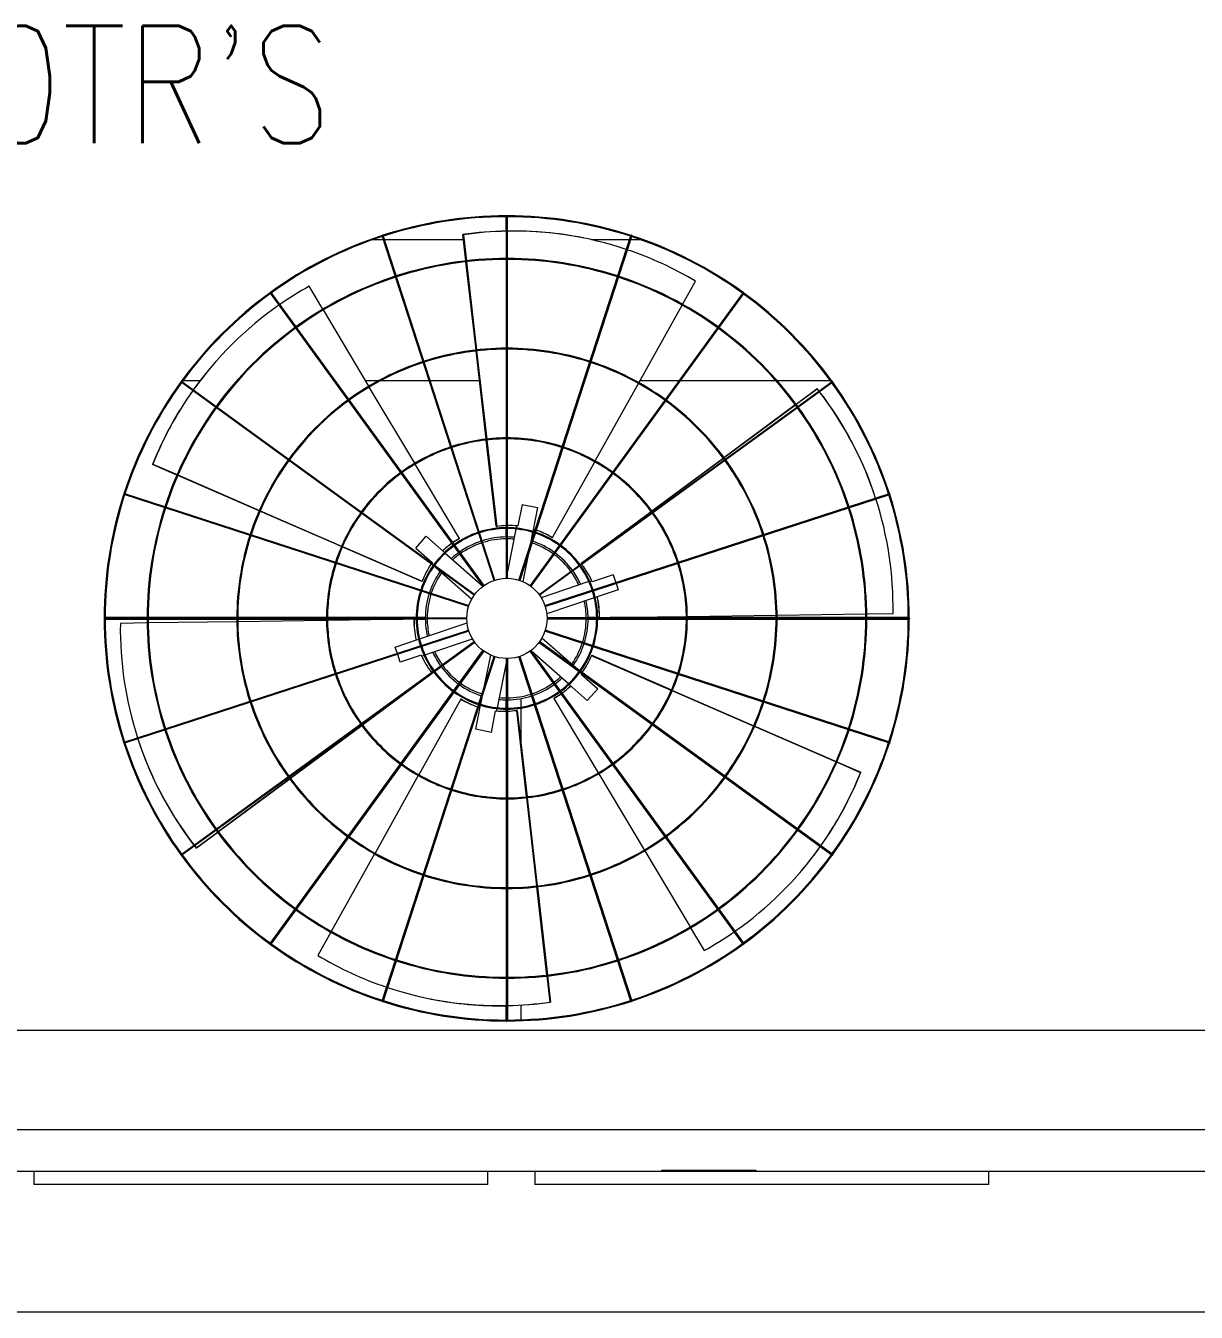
# Model space of a CAD drawing. Header units: millimetres. Extents: x -312439 to 477422, y -331570 to 212570.
# Drawn here: x 344669 to 345914, y 201749 to 203117 of the extents above; entities that cross this region are included whole.
import ezdxf

# ---------------------------------------------------------------- set-up
doc = ezdxf.new("R2010")
doc.units = ezdxf.units.MM
doc.layers.add('ARCONDTEXTO', color=4, linetype='Continuous')
doc.layers.add("MS-110TR'S", color=3, linetype='Continuous', lineweight=5)
doc.styles.add('ROMANS', font='romans.shx', dxfattribs={"height": 187.5})

msp = doc.modelspace()

# ---------------------------------------------------------------- linework, layer by layer
at = {"color": 7, "linetype": 'Continuous', "lineweight": 0}
msp.add_line((346525.375, 201748.812, 0), (342206.047, 201748.812, 0), dxfattribs=at)
at = {"layer": "MS-110TR'S", "color": 3, "linetype": 'Continuous', "lineweight": 0}
for p, q in [((345180.177, 202529.388, 0), (345180.177, 202914.64, 0)), ((345181.177, 202529.388, 0), (345181.177, 202914.64, 0)), ((345179.427, 202913.889, 0), (345179.427, 202898.612, 0)), ((345181.427, 202898.65, 0), (345181.427, 202913.889, 0)), ((345049.304, 202889.437, 0), (345037.975, 202889.437, 0)), ((345167.02, 202527.146, 0), (345047.97, 202893.542, 0)), ((345167.971, 202527.455, 0), (345048.921, 202893.851, 0)), ((345134.363, 202889.437, 0), (345050.355, 202889.437, 0)), ((345133.747, 202894.827, 0), (345134.341, 202894.708, 0)), ((345136.939, 202866.923, 0), (345133.747, 202894.827, 0)), ((345134.341, 202894.708, 0), (345137.512, 202866.988, 0)), ((345193.382, 202527.455, 0), (345312.432, 202893.851, 0)), ((345313.383, 202893.542, 0), (345194.333, 202527.146, 0)), ((345262.078, 202891.277, 0), (345261.484, 202891.396, 0)), ((345310.998, 202889.437, 0), (345270.733, 202889.437, 0)), ((345322.878, 202889.437, 0), (345312.049, 202889.437, 0)), ((345147.78, 202772.144, 0), (345137.052, 202865.929, 0)), ((345137.626, 202865.995, 0), (345148.353, 202772.21, 0)), ((344928.754, 202832.623, 0), (345155.199, 202520.947, 0)), ((344929.563, 202833.211, 0), (345156.009, 202521.535, 0)), ((344984.91, 202815.569, 0), (344970.374, 202839.933, 0)), ((345431.79, 202833.211, 0), (345205.344, 202521.535, 0)), ((345367.571, 202820.691, 0), (345381.281, 202845.244, 0)), ((345432.599, 202832.623, 0), (345413.545, 202806.397, 0)), ((345321.061, 202737.4, 0), (345367.083, 202819.818, 0)), ((345033.787, 202733.644, 0), (344985.422, 202814.71, 0)), ((345413.545, 202806.397, 0), (345206.154, 202520.947, 0)), ((345158.621, 202677.365, 0), (345147.894, 202771.151, 0)), ((345148.467, 202771.216, 0), (345159.194, 202677.431, 0)), ((344870.906, 202759.717, 0), (344870.506, 202759.262, 0)), ((345145.873, 202511.4, 0), (344834.198, 202737.845, 0)), ((344834.786, 202738.654, 0), (345146.461, 202512.209, 0)), ((344854.241, 202739.437, 0), (344836.037, 202739.437, 0)), ((345043.993, 202739.437, 0), (345030.331, 202739.437, 0)), ((345098.042, 202739.437, 0), (345046.108, 202739.437, 0)), ((345151.521, 202739.437, 0), (345099.093, 202739.437, 0)), ((345214.892, 202512.209, 0), (345526.567, 202738.654, 0)), ((345527.155, 202737.845, 0), (345215.48, 202511.4, 0)), ((345274.551, 202654.109, 0), (345320.573, 202736.527, 0)), ((345363.659, 202739.437, 0), (345322.199, 202739.437, 0)), ((345466.743, 202739.437, 0), (345364.896, 202739.437, 0)), ((345524.816, 202739.437, 0), (345468.075, 202739.437, 0)), ((345082.664, 202651.72, 0), (345034.299, 202732.786, 0)), ((345488.122, 202714.625, 0), (345510.507, 202731.205, 0)), ((345510.701, 202730.631, 0), (345488.465, 202714.162, 0)), ((345510.507, 202731.205, 0), (345510.701, 202730.631, 0)), ((345411.462, 202657.847, 0), (345487.318, 202714.03, 0)), ((345487.661, 202713.567, 0), (345411.805, 202657.384, 0)), ((345169.225, 202584.66, 0), (345158.735, 202676.372, 0)), ((345159.308, 202676.437, 0), (345169.819, 202584.541, 0)), ((345334.802, 202601.069, 0), (345410.658, 202657.252, 0)), ((345411.001, 202656.788, 0), (345335.145, 202600.606, 0)), ((344803.666, 202650.354, 0), (344804.066, 202650.809, 0)), ((344829.612, 202639.086, 0), (344803.666, 202650.354, 0)), ((344804.066, 202650.809, 0), (344829.842, 202639.615, 0)), ((345130.326, 202571.833, 0), (345083.176, 202650.861, 0)), ((345229.076, 202572.671, 0), (345274.064, 202653.236, 0)), ((344917.113, 202601.085, 0), (344830.529, 202638.688, 0)), ((344830.759, 202639.217, 0), (344917.343, 202601.614, 0)), ((345139.954, 202499.438, 0), (344773.557, 202618.487, 0)), ((344773.866, 202619.438, 0), (345140.263, 202500.389, 0)), ((345221.09, 202500.389, 0), (345587.487, 202619.438, 0)), ((345221.399, 202499.438, 0), (345587.796, 202618.487, 0)), ((345571.599, 202618.292, 0), (345571.405, 202618.866, 0)), ((345004.615, 202563.085, 0), (344918.03, 202600.687, 0)), ((344918.261, 202601.216, 0), (345004.845, 202563.614, 0)), ((345196.769, 202607.936, 0), (345192.171, 202584.981, 0)), ((345196.769, 202607.936, 0), (345213.248, 202604.635, 0)), ((345213.248, 202604.635, 0), (345208.162, 202579.244, 0)), ((345259.634, 202545.397, 0), (345333.998, 202600.474, 0)), ((345334.341, 202600.01, 0), (345262.263, 202546.626, 0)), ((345083.632, 202561.487, 0), (345094.73, 202574.108, 0)), ((345094.73, 202574.108, 0), (345114.36, 202556.846, 0)), ((345169.225, 202584.66, 0), (345169.819, 202584.541, 0)), ((345179.427, 202585.409, 0), (345179.427, 202583.232, 0)), ((345179.427, 202582.232, 0), (345179.427, 202573.304, 0)), ((345179.427, 202573.304, 0), (345180.177, 202573.304, 0)), ((345190.256, 202581.759, 0), (345181.177, 202536.429, 0)), ((345181.177, 202573.304, 0), (345181.427, 202573.304, 0)), ((345181.427, 202583.238, 0), (345181.427, 202585.461, 0)), ((345181.427, 202573.304, 0), (345181.427, 202582.237, 0)), ((345190.926, 202585.102, 0), (345190.454, 202582.744, 0)), ((345207.965, 202578.259, 0), (345204.87, 202562.811, 0)), ((345228.482, 202572.79, 0), (345229.076, 202572.671, 0)), ((345090.018, 202525.995, 0), (345005.532, 202562.686, 0)), ((345005.762, 202563.215, 0), (345090.418, 202526.45, 0)), ((345083.632, 202561.487, 0), (345101.213, 202546.027, 0)), ((345129.925, 202571.378, 0), (345130.326, 202571.833, 0)), ((345115.114, 202556.183, 0), (345155.191, 202520.941, 0)), ((345203.18, 202554.374, 0), (345197.485, 202525.94, 0)), ((345259.634, 202545.397, 0), (345259.818, 202544.85, 0)), ((345104.632, 202541.363, 0), (345143.325, 202507.339, 0)), ((345180.177, 202531.437, 0), (345179.765, 202529.381, 0)), ((345293.563, 202533.181, 0), (345271.384, 202525.686, 0)), ((345293.563, 202533.181, 0), (345296.379, 202524.852, 0)), ((345090.018, 202525.995, 0), (345090.418, 202526.45, 0)), ((345267.83, 202525.798, 0), (345217.243, 202508.701, 0)), ((345270.867, 202526.824, 0), (345268.782, 202526.119, 0)), ((345296.699, 202523.904, 0), (345298.944, 202517.259, 0)), ((345273.624, 202508.702, 0), (345223.055, 202491.612, 0)), ((345298.944, 202517.259, 0), (345274.575, 202509.023, 0)), ((345372.569, 202488.908, 0), (345466.956, 202490.26, 0)), ((345467.956, 202490.275, 0), (345562.343, 202491.627, 0)), ((345563.343, 202491.641, 0), (345591.334, 202492.042, 0)), ((344752.769, 202487.232, 0), (345138.021, 202487.232, 0)), ((345138.021, 202486.232, 0), (344752.769, 202486.232, 0)), ((344797.979, 202487.732, 0), (344753.27, 202487.732, 0)), ((344753.27, 202485.732, 0), (344797.979, 202485.732, 0)), ((344798.01, 202481.83, 0), (344769.519, 202481.421, 0)), ((344893.377, 202487.732, 0), (344798.979, 202487.732, 0)), ((344798.979, 202485.732, 0), (344893.377, 202485.732, 0)), ((344893.397, 202483.196, 0), (344799.009, 202481.844, 0)), ((344988.774, 202487.732, 0), (344894.377, 202487.732, 0)), ((344894.377, 202485.732, 0), (344988.774, 202485.732, 0)), ((344988.784, 202484.563, 0), (344894.396, 202483.211, 0)), ((345084.173, 202487.732, 0), (344989.774, 202487.732, 0)), ((344989.774, 202485.732, 0), (345070.369, 202485.732, 0)), ((345081.676, 202485.894, 0), (344989.784, 202484.577, 0)), ((345081.87, 202485.32, 0), (345081.676, 202485.894, 0)), ((345081.731, 202485.732, 0), (345084.173, 202485.732, 0)), ((345093.854, 202487.732, 0), (345085.173, 202487.732, 0)), ((345085.173, 202485.732, 0), (345093.854, 202485.732, 0)), ((345087.692, 202464.919, 0), (345138.279, 202482.015, 0)), ((345093.854, 202487.232, 0), (345093.854, 202487.732, 0)), ((345093.854, 202485.732, 0), (345093.854, 202486.232, 0)), ((345608.584, 202487.232, 0), (345223.332, 202487.232, 0)), ((345223.332, 202486.232, 0), (345608.584, 202486.232, 0)), ((345276.18, 202487.732, 0), (345266.999, 202487.732, 0)), ((345266.999, 202487.732, 0), (345266.999, 202487.232, 0)), ((345266.999, 202486.232, 0), (345266.999, 202485.732, 0)), ((345266.999, 202485.732, 0), (345276.18, 202485.732, 0)), ((345279.122, 202487.732, 0), (345277.18, 202487.732, 0)), ((345277.18, 202485.732, 0), (345371.579, 202485.732, 0)), ((345278.983, 202488.144, 0), (345279.177, 202487.57, 0)), ((345279.177, 202487.57, 0), (345371.569, 202488.894, 0)), ((345371.579, 202487.732, 0), (345290.484, 202487.732, 0)), ((345466.976, 202487.732, 0), (345372.579, 202487.732, 0)), ((345372.579, 202485.732, 0), (345466.976, 202485.732, 0)), ((345562.374, 202487.732, 0), (345467.976, 202487.732, 0)), ((345467.976, 202485.732, 0), (345562.374, 202485.732, 0)), ((345607.583, 202487.732, 0), (345563.374, 202487.732, 0)), ((345563.374, 202485.732, 0), (345607.583, 202485.732, 0)), ((344773.557, 202354.977, 0), (345139.954, 202474.026, 0)), ((345140.263, 202473.075, 0), (344773.866, 202354.026, 0)), ((345061.909, 202456.205, 0), (345086.741, 202464.597, 0)), ((345093.457, 202447.813, 0), (345144.026, 202464.903, 0)), ((345253.843, 202434.191, 0), (345217.864, 202465.83, 0)), ((345587.487, 202354.026, 0), (345221.09, 202473.075, 0)), ((345587.796, 202354.977, 0), (345221.399, 202474.026, 0)), ((344834.198, 202235.619, 0), (345145.873, 202462.064, 0)), ((345146.461, 202461.255, 0), (344834.786, 202234.81, 0)), ((344928.754, 202140.841, 0), (345155.199, 202452.517, 0)), ((345156.009, 202451.929, 0), (344929.563, 202140.253, 0)), ((345064.204, 202449.413, 0), (345061.909, 202456.205, 0)), ((345431.79, 202140.253, 0), (345205.344, 202451.929, 0)), ((345206.154, 202452.517, 0), (345432.599, 202140.841, 0)), ((345245.997, 202417.054, 0), (345207.011, 202451.336, 0)), ((345214.892, 202461.255, 0), (345526.567, 202234.81, 0)), ((345527.155, 202235.619, 0), (345215.48, 202462.064, 0)), ((345047.97, 202079.922, 0), (345167.02, 202446.318, 0)), ((345167.971, 202446.009, 0), (345048.921, 202079.613, 0)), ((345067.29, 202440.283, 0), (345064.524, 202448.466, 0)), ((345089.469, 202447.778, 0), (345067.29, 202440.283, 0)), ((345089.986, 202446.64, 0), (345092.506, 202447.492, 0)), ((345156.869, 202415.078, 0), (345163.408, 202447.724, 0)), ((345170.607, 202391.756, 0), (345180.177, 202439.531, 0)), ((345180.177, 202058.824, 0), (345180.177, 202444.076, 0)), ((345181.177, 202444.076, 0), (345181.177, 202058.824, 0)), ((345312.432, 202079.613, 0), (345193.382, 202446.009, 0)), ((345194.333, 202446.318, 0), (345313.383, 202079.922, 0)), ((345270.835, 202447.469, 0), (345270.435, 202447.014, 0)), ((345355.511, 202410.066, 0), (345270.435, 202447.014, 0)), ((345270.835, 202447.469, 0), (345355.742, 202410.595, 0)), ((345101.219, 202428.067, 0), (345027.178, 202373.229, 0)), ((345101.219, 202428.067, 0), (345101.133, 202428.322, 0)), ((345259.64, 202427.437, 0), (345277.221, 202411.977, 0)), ((345266.123, 202399.356, 0), (345246.752, 202416.39, 0)), ((345277.221, 202411.977, 0), (345266.123, 202399.356, 0)), ((345443.013, 202372.066, 0), (345356.428, 202409.668, 0)), ((345356.659, 202410.197, 0), (345443.243, 202372.594, 0)), ((345026.836, 202373.693, 0), (345072.833, 202407.761, 0)), ((345131.777, 202400.793, 0), (345086.909, 202320.442, 0)), ((345132.371, 202400.674, 0), (345131.777, 202400.793, 0)), ((345147.605, 202368.829, 0), (345152.719, 202394.362, 0)), ((345152.917, 202395.347, 0), (345155.179, 202406.64, 0)), ((345180.177, 202400.16, 0), (345179.427, 202400.16, 0)), ((345179.427, 202400.16, 0), (345179.427, 202391.232, 0)), ((345181.427, 202400.16, 0), (345181.177, 202400.16, 0)), ((345181.427, 202391.227, 0), (345181.427, 202400.16, 0)), ((345195.623, 202401.498, 0), (345195.623, 202392.4, 0)), ((345230.928, 202402.086, 0), (345230.527, 202401.631, 0)), ((345230.527, 202401.631, 0), (345277.807, 202322.384, 0)), ((345164.084, 202365.528, 0), (345168.682, 202388.483, 0)), ((345169.927, 202388.362, 0), (345170.409, 202390.771, 0)), ((345179.427, 202390.232, 0), (345179.427, 202388.003, 0)), ((345181.427, 202388.055, 0), (345181.427, 202390.226, 0)), ((345201.551, 202296.972, 0), (345191.034, 202388.923, 0)), ((345191.628, 202388.804, 0), (345191.034, 202388.923, 0)), ((345191.628, 202388.804, 0), (345202.125, 202297.036, 0)), ((345195.623, 202391.388, 0), (345195.623, 202353.873, 0)), ((344950.175, 202316.915, 0), (345026.032, 202373.098, 0)), ((345026.374, 202372.634, 0), (344950.518, 202316.451, 0)), ((345164.084, 202365.528, 0), (345147.605, 202368.829, 0)), ((345530.514, 202334.065, 0), (345443.93, 202371.667, 0)), ((345444.16, 202372.196, 0), (345530.744, 202334.594, 0)), ((344789.254, 202355.172, 0), (344789.448, 202354.598, 0)), ((345556.787, 202322.655, 0), (345531.431, 202333.667, 0)), ((345531.662, 202334.195, 0), (345557.187, 202323.11, 0)), ((344873.515, 202260.137, 0), (344949.372, 202316.32, 0)), ((344949.714, 202315.856, 0), (344873.858, 202259.673, 0)), ((345086.421, 202319.569, 0), (345040.399, 202237.151, 0)), ((345278.32, 202321.525, 0), (345326.685, 202240.459, 0)), ((345557.187, 202323.11, 0), (345556.787, 202322.655, 0)), ((345212.393, 202202.192, 0), (345201.665, 202295.978, 0)), ((345202.238, 202296.042, 0), (345212.966, 202202.257, 0)), ((344850.152, 202242.833, 0), (344872.711, 202259.542, 0)), ((344873.054, 202259.078, 0), (344850.346, 202242.259, 0)), ((344850.346, 202242.259, 0), (344850.152, 202242.833, 0)), ((345039.911, 202236.278, 0), (344993.889, 202153.86, 0)), ((345327.197, 202239.6, 0), (345375.562, 202158.535, 0)), ((345489.947, 202213.747, 0), (345490.347, 202214.202, 0)), ((345223.234, 202107.413, 0), (345212.506, 202201.199, 0)), ((345213.08, 202201.263, 0), (345223.807, 202107.478, 0)), ((344993.401, 202152.987, 0), (344979.572, 202128.22, 0)), ((345376.074, 202157.676, 0), (345390.479, 202133.531, 0)), ((345226.512, 202078.756, 0), (345223.348, 202106.42, 0)), ((345223.921, 202106.485, 0), (345227.106, 202078.637, 0)), ((345098.775, 202082.187, 0), (345099.369, 202082.068, 0)), ((345179.427, 202074.814, 0), (345179.427, 202059.575, 0)), ((345181.427, 202059.575, 0), (345181.427, 202074.852, 0)), ((345195.623, 202075.433, 0), (345195.623, 202059.845, 0)), ((345227.106, 202078.637, 0), (345226.512, 202078.756, 0)), ((342257.014, 202048.812, 0), (346957.383, 202048.812, 0)), ((346957.383, 201942.812, 0), (342258.014, 201942.812, 0)), ((342257.014, 201898.812, 0), (351659.752, 201898.812, 0)), ((344677.442, 201898.812, 0), (344677.442, 201884.812, 0)), ((345159.954, 201898.812, 0), (345159.954, 201884.812, 0)), ((345210.428, 201898.812, 0), (345210.428, 201884.812, 0)), ((345345.338, 201899.812, 0), (345445.338, 201899.812, 0)), ((345345.338, 201898.812, 0), (345345.338, 201899.812, 0)), ((345445.338, 201899.812, 0), (345445.338, 201898.812, 0)), ((345692.94, 201898.812, 0), (345692.94, 201884.812, 0)), ((345159.954, 201884.812, 0), (344677.442, 201884.812, 0)), ((345692.94, 201884.812, 0), (345210.428, 201884.812, 0))]:
    msp.add_line(p, q, dxfattribs=at)
msp.add_circle((345180.677, 202486.732, 0), 42.659, dxfattribs=at)
for centre, radius, start, end in [((345180.427, 202486.732, 0), 428.158, 90.024494, 107.917544), ((345180.677, 202914.64, 0), 0.5, 0, 180), ((345180.427, 202486.732, 0), 428.158, 72.030975, 89.908558), ((345180.427, 202486.732, 0), 427.158, 90.033533, 107.901042), ((345180.427, 202486.732, 0), 427.158, 72.035174, 89.899401), ((345180.427, 202486.732, 0), 428.158, 108.018773, 125.932197), ((345180.427, 202486.732, 0), 427.158, 108.035174, 125.905805), ((345048.446, 202893.697, 0), 0.5, 18, 198), ((345312.907, 202893.697, 0), 0.5, 342, 162), ((345180.427, 202486.732, 0), 427.158, 54.039937, 71.901042), ((345180.427, 202486.732, 0), 428.158, 54.03841, 71.905364), ((345180.677, 202486.732, 0), 382.698, 90.074858, 107.925142), ((345180.677, 202486.732, 0), 381.698, 90.075054, 107.924946), ((345180.677, 202486.732, 0), 382.698, 72.074858, 89.925142), ((345180.677, 202486.732, 0), 381.698, 72.075054, 89.924946), ((345180.677, 202486.732, 0), 382.698, 108.074858, 125.925142), ((345180.677, 202486.732, 0), 381.698, 108.075054, 125.924946), ((345180.677, 202486.732, 0), 381.698, 54.075054, 71.924946), ((345180.677, 202486.732, 0), 382.698, 54.074858, 71.925142), ((345180.427, 202486.732, 0), 428.158, 126.013622, 143.951759), ((344929.159, 202832.917, 0), 0.5, 36, 216), ((345432.194, 202832.917, 0), 0.5, 324, 144), ((345180.427, 202486.732, 0), 428.158, 36.046941, 53.907446), ((345180.427, 202486.732, 0), 427.158, 126.039937, 143.913223), ((345180.427, 202486.732, 0), 427.158, 36.047356, 53.905805), ((345180.677, 202486.732, 0), 382.698, 126.074858, 143.925142), ((345180.677, 202486.732, 0), 381.698, 126.075054, 143.924946), ((345180.677, 202486.732, 0), 381.698, 36.075054, 53.924946), ((345180.677, 202486.732, 0), 382.698, 36.074858, 53.925142), ((345180.677, 202486.732, 0), 287.302, 90.099714, 107.900286), ((345180.677, 202486.732, 0), 286.302, 90.100062, 107.899938), ((345180.677, 202486.732, 0), 287.302, 72.099714, 89.900286), ((345180.677, 202486.732, 0), 286.302, 72.100062, 89.899938), ((345180.677, 202486.732, 0), 287.302, 108.099714, 125.900286), ((345180.677, 202486.732, 0), 286.302, 108.100062, 125.899938), ((345180.677, 202486.732, 0), 286.302, 54.100062, 71.899938), ((345180.677, 202486.732, 0), 287.302, 54.099714, 71.900286), ((345180.427, 202486.732, 0), 428.158, 144.008871, 161.974926), ((345180.427, 202486.732, 0), 427.158, 144.047356, 161.922571), ((344834.492, 202738.25, 0), 0.5, 54, 234), ((345180.427, 202486.732, 0), 427.158, 18.056704, 35.913223), ((345526.861, 202738.25, 0), 0.5, 306, 126), ((345180.427, 202486.732, 0), 428.158, 18.056552, 35.913726), ((345180.677, 202486.732, 0), 382.698, 144.074858, 161.925142), ((345180.677, 202486.732, 0), 381.698, 144.075054, 161.924946), ((345180.677, 202486.732, 0), 287.302, 126.099714, 143.900286), ((345180.677, 202486.732, 0), 286.302, 126.100062, 143.899938), ((345180.677, 202486.732, 0), 286.302, 36.100062, 53.899938), ((345180.677, 202486.732, 0), 287.302, 36.099714, 53.900286), ((345180.677, 202486.732, 0), 381.698, 18.075054, 35.924946), ((345180.677, 202486.732, 0), 382.698, 18.074858, 35.925142), ((345180.677, 202486.732, 0), 191.905, 108.149282, 125.850718), ((345180.677, 202486.732, 0), 190.905, 108.150064, 125.849936), ((345180.677, 202486.732, 0), 191.905, 90.149282, 107.850718), ((345180.677, 202486.732, 0), 190.905, 90.150064, 107.849936), ((345180.677, 202486.732, 0), 191.905, 72.149282, 89.850718), ((345180.677, 202486.732, 0), 190.905, 72.150064, 89.849936), ((345180.677, 202486.732, 0), 190.905, 54.150064, 71.849936), ((345180.677, 202486.732, 0), 191.905, 54.149282, 71.850718), ((345180.677, 202486.732, 0), 287.302, 144.099714, 161.900286), ((345180.677, 202486.732, 0), 286.302, 144.100062, 161.899938), ((345180.677, 202486.732, 0), 286.302, 18.100062, 35.899938), ((345180.677, 202486.732, 0), 287.302, 18.099714, 35.900286), ((345180.677, 202486.732, 0), 191.905, 126.149282, 143.850718), ((345180.677, 202486.732, 0), 190.905, 126.150064, 143.849936), ((345180.677, 202486.732, 0), 190.905, 36.150064, 53.849936), ((345180.677, 202486.732, 0), 191.905, 36.149282, 53.850718), ((345180.427, 202486.732, 0), 428.158, 162.004374, 197.995626), ((345180.427, 202486.732, 0), 427.158, 162.056704, 179.932934), ((344773.712, 202618.963, 0), 0.5, 72, 252), ((345180.427, 202486.732, 0), 427.158, 0.067066, 17.922571), ((345587.641, 202618.963, 0), 0.5, 288, 108), ((345180.427, 202486.732, 0), 428.158, 0.06691, 17.922771), ((345180.677, 202486.732, 0), 382.698, 162.074858, 179.925142), ((345180.677, 202486.732, 0), 381.698, 162.075054, 179.924946), ((345180.677, 202486.732, 0), 381.698, 0.075054, 17.924946), ((345180.677, 202486.732, 0), 382.698, 0.074858, 17.925142), ((345180.677, 202486.732, 0), 191.905, 144.149282, 161.850718), ((345180.677, 202486.732, 0), 190.905, 144.150064, 161.849936), ((345180.677, 202486.732, 0), 190.905, 18.150064, 35.849936), ((345180.677, 202486.732, 0), 191.905, 18.149282, 35.850718), ((345180.677, 202486.732, 0), 287.302, 162.099714, 179.900286), ((345180.677, 202486.732, 0), 286.302, 162.100062, 179.899938), ((345180.677, 202486.732, 0), 96.508, 108.296845, 125.703155), ((345180.677, 202486.732, 0), 95.508, 108.299953, 125.700047), ((345180.677, 202486.732, 0), 96.508, 90.296845, 107.703155), ((345180.677, 202486.732, 0), 95.508, 90.299953, 107.700047), ((345180.427, 202486.732, 0), 86.578, 90.165445, 107.511756), ((345180.677, 202486.732, 0), 96.508, 72.296845, 89.703155), ((345180.677, 202486.732, 0), 95.508, 72.299953, 89.700047), ((345180.427, 202486.732, 0), 86.578, 84.656808, 89.503658), ((345180.677, 202486.732, 0), 95.508, 54.299953, 71.700047), ((345180.677, 202486.732, 0), 96.508, 54.296845, 71.703155), ((345180.677, 202486.732, 0), 286.302, 0.100062, 17.899938), ((345180.677, 202486.732, 0), 287.302, 0.099714, 17.900286), ((345180.677, 202486.732, 0), 96.508, 126.296845, 143.703155), ((345180.677, 202486.732, 0), 95.508, 126.299953, 143.700047), ((345180.427, 202486.732, 0), 86.578, 108.173543, 125.535257), ((345180.427, 202486.732, 0), 84.578, 108.177647, 125.524267), ((345180.427, 202486.732, 0), 84.578, 90.169358, 107.500211), ((345180.427, 202486.732, 0), 84.578, 84.798838, 89.491921), ((345180.427, 202486.732, 0), 84.578, 72.177647, 72.547384), ((345180.427, 202486.732, 0), 86.578, 72.173543, 72.689414), ((345180.427, 202486.732, 0), 84.578, 54.201702, 71.500211), ((345180.427, 202486.732, 0), 86.578, 54.197043, 71.511756), ((345180.677, 202486.732, 0), 95.508, 36.299953, 53.700047), ((345180.677, 202486.732, 0), 96.508, 36.296845, 53.703155), ((345180.677, 202486.732, 0), 191.905, 162.149282, 179.850718), ((345180.677, 202486.732, 0), 190.905, 162.150064, 179.849936), ((345180.427, 202486.732, 0), 86.578, 126.197043, 132.689414), ((345180.427, 202486.732, 0), 84.578, 126.201702, 132.547384), ((345180.427, 202486.732, 0), 84.578, 36.23917, 53.524267), ((345180.427, 202486.732, 0), 86.578, 36.233645, 53.535257), ((345180.677, 202486.732, 0), 190.905, 0.150064, 17.849936), ((345180.677, 202486.732, 0), 191.905, 0.149282, 17.850718), ((345180.677, 202486.732, 0), 96.508, 144.296845, 161.703155), ((345180.677, 202486.732, 0), 95.508, 144.299953, 161.700047), ((345180.427, 202486.732, 0), 86.578, 144.656808, 161.617982), ((345180.427, 202486.732, 0), 84.578, 144.798838, 161.608948), ((345180.427, 202486.732, 0), 84.578, 24.798838, 35.561735), ((345180.427, 202486.732, 0), 86.578, 24.656808, 35.57186), ((345180.677, 202486.732, 0), 95.508, 18.299953, 35.700047), ((345180.677, 202486.732, 0), 96.508, 18.296845, 35.703155), ((345180.677, 202486.732, 0), 96.508, 162.296845, 179.703155), ((345180.677, 202486.732, 0), 95.508, 162.299953, 179.700047), ((345180.427, 202486.732, 0), 86.578, 162.279766, 179.669108), ((345180.427, 202486.732, 0), 84.578, 162.286382, 179.661283), ((345180.427, 202486.732, 0), 84.578, 0.338717, 12.547384), ((345180.427, 202486.732, 0), 86.578, 0.330892, 12.689414), ((345180.677, 202486.732, 0), 95.508, 0.299953, 17.700047), ((345180.677, 202486.732, 0), 96.508, 0.296845, 17.703155), ((344752.769, 202486.732, 0), 0.5, 90, 270), ((345180.427, 202486.732, 0), 427.158, 180.067066, 197.943296), ((345180.677, 202486.732, 0), 382.698, 180.074858, 197.925142), ((345180.677, 202486.732, 0), 381.698, 180.075054, 197.924946), ((345180.677, 202486.732, 0), 287.302, 180.099714, 197.900286), ((345180.677, 202486.732, 0), 286.302, 180.100062, 197.899938), ((345180.677, 202486.732, 0), 191.905, 180.149282, 197.850718), ((345180.677, 202486.732, 0), 190.905, 180.150064, 197.849936), ((345180.677, 202486.732, 0), 96.508, 180.296845, 197.703155), ((345180.677, 202486.732, 0), 95.508, 180.299953, 197.700047), ((345180.427, 202486.732, 0), 86.578, 180.330892, 192.689414), ((345180.427, 202486.732, 0), 84.578, 180.338717, 192.547384), ((345180.427, 202486.732, 0), 84.578, 342.391052, 359.661283), ((345180.427, 202486.732, 0), 86.578, 342.382018, 359.669108), ((345180.677, 202486.732, 0), 95.508, 342.299953, 359.700047), ((345180.677, 202486.732, 0), 96.508, 342.296845, 359.703155), ((345180.677, 202486.732, 0), 190.905, 342.150064, 359.849936), ((345180.677, 202486.732, 0), 191.905, 342.149282, 359.850718), ((345180.677, 202486.732, 0), 286.302, 342.100062, 359.899938), ((345180.677, 202486.732, 0), 287.302, 342.099714, 359.900286), ((345180.677, 202486.732, 0), 381.698, 342.075054, 359.924946), ((345180.677, 202486.732, 0), 382.698, 342.074858, 359.925142), ((345180.427, 202486.732, 0), 427.158, 342.077429, 359.932934), ((345180.427, 202486.732, 0), 428.158, 342.077229, 359.93309), ((345608.584, 202486.732, 0), 0.5, 270, 90), ((345180.677, 202486.732, 0), 96.508, 198.296845, 215.703155), ((345180.677, 202486.732, 0), 95.508, 198.299953, 215.700047), ((345180.427, 202486.732, 0), 86.578, 204.656808, 215.766355), ((345180.427, 202486.732, 0), 84.578, 204.798838, 215.76083), ((345180.427, 202486.732, 0), 84.578, 324.798838, 341.713618), ((345180.427, 202486.732, 0), 86.578, 324.656808, 341.720234), ((345180.677, 202486.732, 0), 95.508, 324.299953, 341.700047), ((345180.677, 202486.732, 0), 96.508, 324.296845, 341.703155), ((345180.427, 202486.732, 0), 84.578, 216.438265, 233.798298), ((345180.677, 202486.732, 0), 191.905, 198.149282, 215.850718), ((345180.677, 202486.732, 0), 190.905, 198.150064, 215.849936), ((345180.677, 202486.732, 0), 96.508, 216.296845, 233.703155), ((345180.677, 202486.732, 0), 95.508, 216.299953, 233.700047), ((345180.427, 202486.732, 0), 86.578, 216.42814, 233.802957), ((345180.427, 202486.732, 0), 84.578, 306.475733, 312.547384), ((345180.427, 202486.732, 0), 86.578, 306.464743, 312.689414), ((345180.677, 202486.732, 0), 95.508, 306.299953, 323.700047), ((345180.677, 202486.732, 0), 96.508, 306.296845, 323.703155), ((345180.677, 202486.732, 0), 190.905, 324.150064, 341.849936), ((345180.677, 202486.732, 0), 191.905, 324.149282, 341.850718), ((345180.677, 202486.732, 0), 96.508, 234.296845, 251.703155), ((345180.677, 202486.732, 0), 95.508, 234.299953, 251.700047), ((345180.427, 202486.732, 0), 86.578, 234.464743, 251.826457), ((345180.427, 202486.732, 0), 84.578, 234.475733, 251.822353), ((345180.427, 202486.732, 0), 84.578, 288.499789, 305.798298), ((345180.427, 202486.732, 0), 86.578, 288.488244, 305.802957), ((345180.677, 202486.732, 0), 95.508, 288.299953, 305.700047), ((345180.677, 202486.732, 0), 96.508, 288.296845, 305.703155), ((345180.677, 202486.732, 0), 287.302, 198.099714, 215.900286), ((345180.677, 202486.732, 0), 286.302, 198.100062, 215.899938), ((345180.677, 202486.732, 0), 96.508, 252.296845, 269.703155), ((345180.677, 202486.732, 0), 95.508, 252.299953, 269.700047), ((345180.427, 202486.732, 0), 86.578, 252.488244, 252.689414), ((345180.427, 202486.732, 0), 84.578, 252.499789, 252.547384), ((345180.427, 202486.732, 0), 86.578, 264.656808, 269.834555), ((345180.427, 202486.732, 0), 84.578, 264.798838, 269.830642), ((345180.427, 202486.732, 0), 84.578, 270.508079, 287.822353), ((345180.427, 202486.732, 0), 86.578, 270.496342, 287.826457), ((345180.677, 202486.732, 0), 95.508, 270.299953, 287.700047), ((345180.677, 202486.732, 0), 96.508, 270.296845, 287.703155), ((345180.677, 202486.732, 0), 286.302, 324.100062, 341.899938), ((345180.677, 202486.732, 0), 287.302, 324.099714, 341.900286), ((345180.677, 202486.732, 0), 382.698, 198.074858, 215.925142), ((345180.677, 202486.732, 0), 381.698, 198.075054, 215.924946), ((345180.677, 202486.732, 0), 191.905, 216.149282, 233.850718), ((345180.677, 202486.732, 0), 190.905, 216.150064, 233.849936), ((345180.677, 202486.732, 0), 190.905, 306.150064, 323.849936), ((345180.677, 202486.732, 0), 191.905, 306.149282, 323.850718), ((345180.677, 202486.732, 0), 381.698, 324.075054, 341.924946), ((345180.677, 202486.732, 0), 382.698, 324.074858, 341.925142), ((344773.712, 202354.501, 0), 0.5, 108, 288), ((345180.427, 202486.732, 0), 428.158, 198.025074, 215.991129), ((345180.427, 202486.732, 0), 427.158, 198.077429, 215.952644), ((345180.427, 202486.732, 0), 427.158, 324.086777, 341.943296), ((345180.427, 202486.732, 0), 428.158, 324.086274, 341.943448), ((345587.641, 202354.501, 0), 0.5, 252, 72), ((345180.677, 202486.732, 0), 191.905, 234.149282, 251.850718), ((345180.677, 202486.732, 0), 190.905, 234.150064, 251.849936), ((345180.677, 202486.732, 0), 190.905, 288.150064, 305.849936), ((345180.677, 202486.732, 0), 191.905, 288.149282, 305.850718), ((345180.677, 202486.732, 0), 287.302, 216.099714, 233.900286), ((345180.677, 202486.732, 0), 286.302, 216.100062, 233.899938), ((345180.677, 202486.732, 0), 286.302, 306.100062, 323.899938), ((345180.677, 202486.732, 0), 287.302, 306.099714, 323.900286), ((345180.677, 202486.732, 0), 191.905, 252.149282, 269.850718), ((345180.677, 202486.732, 0), 190.905, 252.150064, 269.849936), ((345180.677, 202486.732, 0), 190.905, 270.150064, 287.849936), ((345180.677, 202486.732, 0), 191.905, 270.149282, 287.850718), ((345180.677, 202486.732, 0), 382.698, 216.074858, 233.925142), ((345180.677, 202486.732, 0), 381.698, 216.075054, 233.924946), ((345180.677, 202486.732, 0), 381.698, 306.075054, 323.924946), ((345180.677, 202486.732, 0), 382.698, 306.074858, 323.925142), ((345180.677, 202486.732, 0), 287.302, 234.099714, 251.900286), ((345180.677, 202486.732, 0), 286.302, 234.100062, 251.899938), ((345180.677, 202486.732, 0), 286.302, 288.100062, 305.899938), ((345180.677, 202486.732, 0), 287.302, 288.099714, 305.900286), ((344834.492, 202235.214, 0), 0.5, 126, 306), ((345180.427, 202486.732, 0), 428.158, 216.048241, 233.986378), ((345180.427, 202486.732, 0), 427.158, 216.086777, 233.960063), ((345180.427, 202486.732, 0), 427.158, 306.094195, 323.952644), ((345180.427, 202486.732, 0), 428.158, 306.092554, 323.953059), ((345526.861, 202235.214, 0), 0.5, 234, 54), ((345180.677, 202486.732, 0), 287.302, 252.099714, 269.900286), ((345180.677, 202486.732, 0), 286.302, 252.100062, 269.899938), ((345180.677, 202486.732, 0), 286.302, 270.100062, 287.899938), ((345180.677, 202486.732, 0), 287.302, 270.099714, 287.900286), ((345180.677, 202486.732, 0), 382.698, 234.074858, 251.925142), ((345180.677, 202486.732, 0), 381.698, 234.075054, 251.924946), ((345180.677, 202486.732, 0), 381.698, 288.075054, 305.924946), ((345180.677, 202486.732, 0), 382.698, 288.074858, 305.925142), ((344929.159, 202140.547, 0), 0.5, 144, 324), ((345180.427, 202486.732, 0), 428.158, 234.067803, 251.981227), ((345180.427, 202486.732, 0), 427.158, 234.094195, 251.964826), ((345180.427, 202486.732, 0), 427.158, 288.098958, 305.960063), ((345180.427, 202486.732, 0), 428.158, 288.094636, 305.96159), ((345432.194, 202140.547, 0), 0.5, 216, 36), ((345180.677, 202486.732, 0), 382.698, 252.074858, 269.925142), ((345180.677, 202486.732, 0), 381.698, 252.075054, 269.924946), ((345180.677, 202486.732, 0), 381.698, 270.075054, 287.924946), ((345180.677, 202486.732, 0), 382.698, 270.074858, 287.925142), ((345048.446, 202079.767, 0), 0.5, 162, 342), ((345180.427, 202486.732, 0), 427.158, 252.098958, 269.966467), ((345180.427, 202486.732, 0), 427.158, 270.100599, 287.964826), ((345312.907, 202079.767, 0), 0.5, 198, 18), ((345180.427, 202486.732, 0), 428.158, 252.082456, 269.975506), ((345180.427, 202486.732, 0), 428.158, 270.091442, 287.969025), ((345180.677, 202058.824, 0), 0.5, 180, 0)]:
    msp.add_arc(centre, radius, start, end, dxfattribs=at)
for centre, major_axis, start_param, end_param in [((345180.427, 202486.732, 0), (81.057, 404.664), 0.2078073, 0.32590727), ((345181.021, 202486.613, 0), (81.057, 404.664), 0.20931516, 0.32590727), ((345181.021, 202486.613, 0), (81.057, 404.664), 6.16322366, 6.48996283), ((345180.427, 202486.732, 0), (81.057, 404.664), 0, 0.20526967), ((345181.021, 202486.613, 0), (81.057, 404.664), 5.95727804, 6.16068281), ((345180.827, 202487.187, 0), (-309.921, 272.53), 5.95727804, 6.05118317), ((345180.827, 202487.187, 0), (-309.921, 272.53), 6.05371958, 6.38060415), ((345180.427, 202486.732, 0), (-309.921, 272.53), 0, 0.09588536), ((345180.427, 202486.732, 0), (-309.921, 272.53), 0.09842683, 0.32590727), ((345180.827, 202487.187, 0), (-309.921, 272.53), 0.09996031, 0.32590727), ((345180.427, 202486.732, 0), (390.978, 132.134), 0.3172674, 0.32590727), ((345180.621, 202486.158, 0), (390.978, 132.134), 0.31873174, 0.32590727), ((345180.621, 202486.158, 0), (390.978, 132.134), 6.27347339, 6.59938579), ((345180.427, 202486.732, 0), (390.978, 132.134), 0, 0.31473615), ((345180.621, 202486.158, 0), (390.978, 132.134), 5.95727804, 6.27093083), ((345181.021, 202486.613, 0), (19.451, 97.105), 0.21610048, 0.32590727), ((345181.021, 202486.613, 0), (19.451, 97.105), 0.08898637, 0.20552527), ((345180.427, 202486.732, 0), (19.451, 97.105), 6.16380472, 6.18740867), ((345181.021, 202486.613, 0), (19.451, 97.105), 6.17017799, 6.19385728), ((345180.427, 202486.732, 0), (19.451, 97.105), 5.95727804, 6.15321616), ((345181.021, 202486.613, 0), (19.451, 97.105), 5.95727804, 6.15958939), ((345180.827, 202487.187, 0), (-74.37, 65.397), 6.06086145, 6.19385728), ((345180.427, 202486.732, 0), (-74.37, 65.397), 6.05461193, 6.18740867), ((345180.827, 202487.187, 0), (-74.37, 65.397), 5.95727804, 6.0502913), ((345180.427, 202486.732, 0), (-74.37, 65.397), 5.95727804, 6.04404185), ((345180.827, 202487.187, 0), (-74.37, 65.397), 0.08898637, 0.09706817), ((345180.827, 202487.187, 0), (-74.37, 65.397), 0.10765943, 0.32590727), ((345180.621, 202486.158, 0), (93.82, 31.707), 0.08898637, 0.31565174), ((345180.427, 202486.732, 0), (93.82, 31.707), 5.95727804, 6.18740867), ((345180.621, 202486.158, 0), (93.82, 31.707), 5.95727804, 6.19385728), ((345180.232, 202487.306, 0), (-390.978, -132.134), 5.95727804, 6.27132368), ((345180.232, 202487.306, 0), (-93.82, -31.707), 5.95727804, 6.19385728), ((345180.427, 202486.732, 0), (-93.82, -31.707), 5.95727804, 6.18740867), ((345180.232, 202487.306, 0), (-93.82, -31.707), 0.08898637, 0.31875187), ((345180.026, 202486.277, 0), (74.37, -65.397), 0.11077229, 0.32590727), ((345180.026, 202486.277, 0), (74.37, -65.397), 0.08898637, 0.10018082), ((345180.427, 202486.732, 0), (74.37, -65.397), 6.05888766, 6.18740867), ((345180.026, 202486.277, 0), (74.37, -65.397), 6.0651374, 6.19385728), ((345179.832, 202486.851, 0), (-19.451, -97.105), 5.95727804, 6.16462452), ((345180.427, 202486.732, 0), (-19.451, -97.105), 5.95727804, 6.15825136), ((345180.026, 202486.277, 0), (74.37, -65.397), 5.95727804, 6.05456696), ((345180.427, 202486.732, 0), (74.37, -65.397), 5.95727804, 6.04831757), ((345179.832, 202486.851, 0), (-19.451, -97.105), 6.17521346, 6.19385728), ((345180.427, 202486.732, 0), (-19.451, -97.105), 6.16883991, 6.18740867), ((345179.832, 202486.851, 0), (-19.451, -97.105), 0.08898637, 0.21081282), ((345179.832, 202486.851, 0), (-19.451, -97.105), 0.22138839, 0.32590727), ((345180.232, 202487.306, 0), (-390.978, -132.134), 6.27386624, 6.60012971), ((345180.427, 202486.732, 0), (-390.978, -132.134), 0, 0.31548007), ((345180.026, 202486.277, 0), (309.921, -272.53), 0.10070723, 0.32590727), ((345180.427, 202486.732, 0), (309.921, -272.53), 0.09917375, 0.32590727), ((345180.427, 202486.732, 0), (-390.978, -132.134), 0.31801132, 0.32590727), ((345180.232, 202487.306, 0), (-390.978, -132.134), 0.31947566, 0.32590727), ((345180.026, 202486.277, 0), (309.921, -272.53), 6.05474559, 6.38135106), ((345180.427, 202486.732, 0), (309.921, -272.53), 0, 0.09663228), ((345180.026, 202486.277, 0), (309.921, -272.53), 5.95727804, 6.05220917), ((345179.832, 202486.851, 0), (-81.057, -404.664), 5.95727804, 6.16189106), ((345179.832, 202486.851, 0), (-81.057, -404.664), 6.16443191, 6.49123165), ((345180.427, 202486.732, 0), (-81.057, -404.664), 0, 0.20653849), ((345179.832, 202486.851, 0), (-81.057, -404.664), 0.21058398, 0.32590727), ((345180.427, 202486.732, 0), (-81.057, -404.664), 0.20907612, 0.32590727)]:
    msp.add_ellipse(centre, major_axis=major_axis, ratio=0.95299045, start_param=start_param, end_param=end_param, dxfattribs=at)

# ---------------------------------------------------------------- texts
at = {"layer": 'ARCONDTEXTO', "color": 2, "linetype": 'Continuous', "lineweight": -3, "style": 'ROMANS', "width": 0.8}
msp.add_text("MS-110TR'S", height=125, dxfattribs=at).set_placement((344150.312, 202991.988, 0))

doc.saveas('drawing.dxf')
